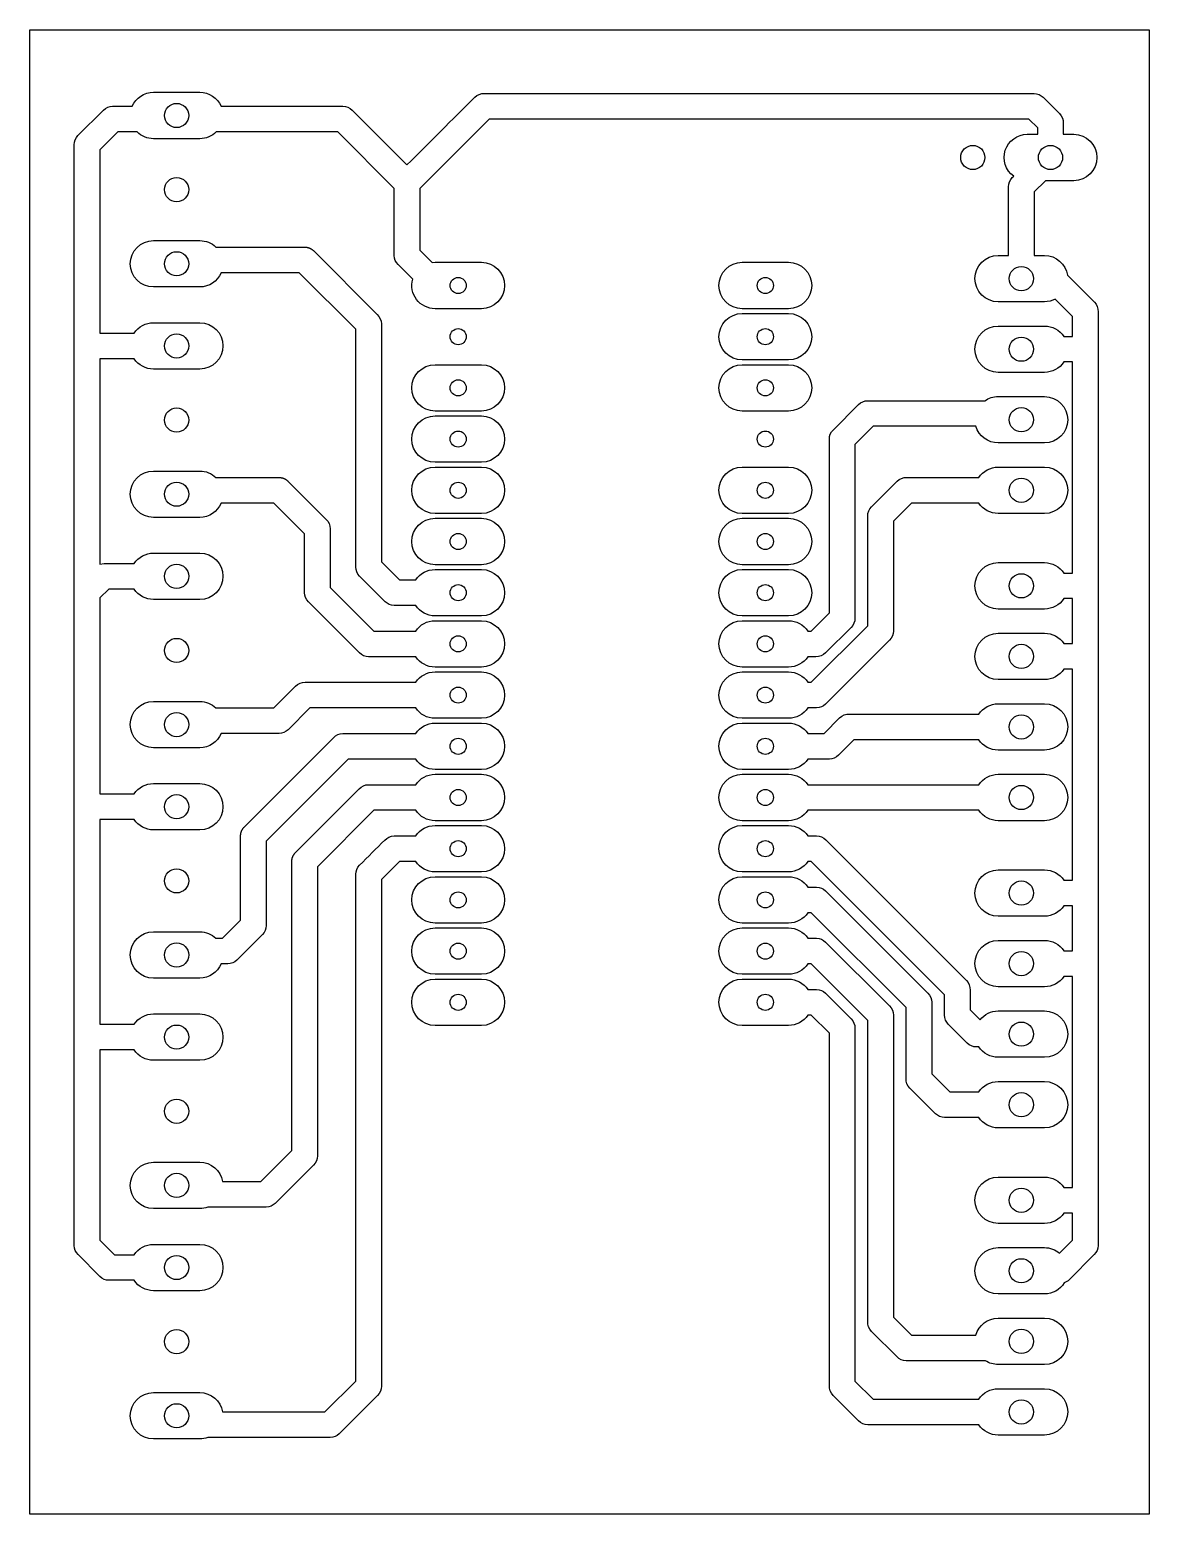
# Model space of a CAD drawing. Extents: x 78.8 to 134.3, y 2.5 to 76.2.
import ezdxf

# ---------------------------------------------------------------- set-up
doc = ezdxf.new("R2010")
doc.units = 0
for name, color, linetype in [('20', 20, 'CONTINUOUS'), ('44', 9, 'CONTINUOUS'), ('DEFAULT', 7, 'CONTINUOUS')]:
    doc.layers.add(name, color=color, linetype=linetype)

msp = doc.modelspace()

# ---------------------------------------------------------------- linework, layer by layer
at = {"layer": '20'}
msp.add_lwpolyline([(134.343, 76.19), (134.343, 2.54), (78.793, 2.54), (78.793, 76.19), (134.343, 76.19)], dxfattribs=at)
at = {"layer": '44'}
for centre, radius in [((86.083, 71.933), 0.6), ((125.585, 69.85), 0.6), ((129.441, 69.85), 0.6), ((86.083, 68.255), 0.6), ((86.083, 64.577), 0.6), ((127.993, 63.84), 0.6), ((100.053, 63.5), 0.4), ((115.293, 63.5), 0.4), ((100.053, 60.96), 0.4), ((115.293, 60.96), 0.4), ((86.083, 60.503), 0.6), ((127.993, 60.34), 0.6), ((100.053, 58.42), 0.4), ((115.293, 58.42), 0.4), ((86.083, 56.825), 0.6), ((127.993, 56.84), 0.6), ((100.053, 55.88), 0.4), ((115.293, 55.88), 0.4), ((127.993, 53.34), 0.6), ((86.083, 53.147), 0.6), ((100.053, 53.34), 0.4), ((115.293, 53.34), 0.4), ((100.053, 50.8), 0.4), ((115.293, 50.8), 0.4), ((86.083, 49.073), 0.6), ((100.053, 48.26), 0.4), ((115.293, 48.26), 0.4), ((127.993, 48.6), 0.6), ((86.083, 45.395), 0.6), ((100.053, 45.72), 0.4), ((115.293, 45.72), 0.4), ((127.993, 45.1), 0.6), ((100.053, 43.18), 0.4), ((115.293, 43.18), 0.4), ((86.083, 41.717), 0.6), ((127.993, 41.6), 0.6), ((100.053, 40.64), 0.4), ((115.293, 40.64), 0.4), ((100.053, 38.1), 0.4), ((115.293, 38.1), 0.4), ((127.993, 38.1), 0.6), ((86.083, 37.643), 0.6), ((100.053, 35.56), 0.4), ((115.293, 35.56), 0.4), ((86.083, 33.965), 0.6), ((127.993, 33.36), 0.6), ((100.053, 33.02), 0.4), ((115.293, 33.02), 0.4), ((86.083, 30.287), 0.6), ((100.053, 30.48), 0.4), ((115.293, 30.48), 0.4), ((127.993, 29.86), 0.6), ((100.053, 27.94), 0.4), ((115.293, 27.94), 0.4), ((86.083, 26.213), 0.6), ((127.993, 26.36), 0.6), ((86.083, 22.535), 0.6), ((127.993, 22.86), 0.6), ((86.083, 18.857), 0.6), ((127.993, 18.12), 0.6), ((86.083, 14.783), 0.6), ((127.993, 14.62), 0.6), ((86.083, 11.105), 0.6), ((127.993, 11.12), 0.6), ((127.993, 7.62), 0.6), ((86.083, 7.427), 0.6)]:
    msp.add_circle(centre, radius, dxfattribs=at)
at = {"layer": 'DEFAULT'}
for points in [[(131.803, 17.78), (131.803, 17.747, -0.000116), (131.803, 15.875, -0.200876), (131.614, 15.423), (130.362, 14.171, -0.111732), (130.125, 14.021, -0.261575), (129.143, 13.47), (126.843, 13.47, -1), (126.843, 15.77), (129.143, 15.77, -0.178514), (129.89, 15.495), (130.533, 16.138), (130.533, 17.485), (130.102, 17.485, -0.251571), (129.143, 16.97), (129.143, 16.97), (126.843, 16.97, -1), (126.843, 19.27), (129.143, 19.27, -0.251571), (130.102, 18.755), (130.533, 18.755), (130.533, 29.225), (130.102, 29.225, -0.251571), (129.143, 28.71), (126.843, 28.71, -1), (126.843, 31.01), (126.843, 31.01), (129.143, 31.01, -0.251571), (130.102, 30.495), (130.533, 30.495), (130.533, 32.725), (130.102, 32.725, -0.251571), (129.143, 32.21), (126.843, 32.21, -1), (126.843, 34.51), (129.143, 34.51, -0.251571), (130.102, 33.995), (130.533, 33.995), (130.533, 44.465), (130.102, 44.465, -0.251571), (129.143, 43.95), (126.843, 43.95, -1), (126.843, 46.25), (129.143, 46.25, -0.251571), (130.102, 45.735), (130.533, 45.735), (130.533, 47.965), (130.102, 47.965, -0.251571), (129.143, 47.45), (129.143, 47.45), (126.843, 47.45, -1), (126.843, 49.75), (129.143, 49.75, -0.251571), (130.102, 49.235), (130.533, 49.235), (130.533, 59.705), (130.102, 59.705, -0.251571), (129.143, 59.19), (126.843, 59.19, -1), (126.843, 61.49), (129.143, 61.49, -0.251571), (130.102, 60.975), (130.533, 60.975), (130.533, 61.967), (129.678, 62.822, -0.12156), (129.143, 62.69), (126.843, 62.69, -1), (126.843, 64.99), (127.358, 64.99), (127.358, 68.402, -0.198903), (127.544, 68.851), (127.614, 68.921, -0.725968), (128.291, 71), (128.806, 71), (128.806, 71.314), (128.365, 71.755), (101.586, 71.755), (98.148, 68.317), (98.148, 65.251), (98.758, 64.641), (98.903, 64.65), (101.203, 64.65), (101.203, 64.65, -1), (101.203, 62.35), (101.203, 62.35), (98.903, 62.35), (98.903, 62.35, -0.496026), (97.795, 63.808), (97.068, 64.536, -0.200876), (96.878, 64.988), (96.878, 68.317), (94.075, 71.12), (88.047, 71.12, -0.199031), (87.233, 70.783), (84.933, 70.783, -0.199032), (84.12, 71.12), (83.171, 71.12), (82.273, 70.222), (82.273, 61.138), (83.974, 61.138, -0.251571), (84.933, 61.653), (87.233, 61.653, -1), (87.233, 59.353), (84.933, 59.353, -0.251571), (83.974, 59.868), (82.273, 59.868), (82.273, 49.682), (82.484, 49.707, -0.000146), (83.974, 49.708, -0.251571), (84.933, 50.223), (87.233, 50.223, -1), (87.233, 47.923), (87.233, 47.923), (84.933, 47.923, -0.251571), (83.974, 48.438), (82.714, 48.438), (82.273, 47.997), (82.273, 38.278), (83.974, 38.278, -0.251571), (84.933, 38.793), (87.233, 38.793, -1), (87.233, 36.493), (84.933, 36.493, -0.251571), (83.974, 37.008), (82.273, 37.008), (82.273, 26.848), (83.974, 26.848, -0.251571), (84.933, 27.363), (87.233, 27.363, -1), (87.233, 25.063), (84.933, 25.063, -0.251571), (83.974, 25.578), (82.273, 25.578), (82.273, 16.138), (82.993, 15.418), (83.974, 15.418, -0.251571), (84.933, 15.933), (87.233, 15.933, -1), (87.233, 13.633), (84.933, 13.633, -0.251571), (83.974, 14.148, -0.000004), (82.73, 14.148, -0.198903), (82.281, 14.334), (81.193, 15.423, -0.200876), (81.003, 15.875), (81.003, 60.325), (81.003, 70.485, -0.198903), (81.189, 70.934), (82.456, 72.201, -0.200876), (82.908, 72.39), (83.878, 72.39, -0.29894), (84.933, 73.083), (84.933, 73.083), (87.233, 73.083, -0.298939), (88.288, 72.39), (94.338, 72.39, -0.200876), (94.791, 72.201), (97.513, 69.478, -0.000024), (100.874, 72.839, -0.211953), (101.356, 73.025, -0.000008), (128.628, 73.025, -0.200876), (129.081, 72.836), (129.89, 72.026, -0.211953), (130.076, 71.544, -0.000399), (130.076, 71), (130.591, 71, -1), (130.591, 68.7), (129.189, 68.7), (128.628, 68.139), (128.628, 64.99), (129.143, 64.99, -0.372248), (130.281, 64.007, -0.036457), (130.351, 63.946), (131.617, 62.679, -0.211953), (131.803, 62.197, -0.000118), (131.803, 60.325), (131.803, 48.26), (131.803, 48.227, -0.000071), (131.803, 45.085), (131.803, 45.052, -0.000018), (131.803, 33.02), (131.803, 32.987, -0.000071), (131.803, 29.845), (131.803, 29.812, -0.000018), (131.803, 17.78)], [(98.903, 49.41), (101.203, 49.41, -1), (101.203, 47.11), (98.903, 47.11), (98.903, 47.11, -0.251571), (97.944, 47.625), (96.878, 47.625, -0.200876), (96.426, 47.814), (95.159, 49.081, -0.198903), (94.973, 49.53), (94.973, 61.332), (92.17, 64.135), (88.295, 64.135, -0.302803), (87.233, 63.427), (87.233, 63.427), (84.933, 63.427, -1), (84.933, 65.727), (87.233, 65.727, -0.194199), (88.031, 65.405), (92.433, 65.405), (92.45, 65.405), (92.466, 65.404), (92.482, 65.403), (92.499, 65.402), (92.515, 65.4), (92.531, 65.397), (92.547, 65.395), (92.563, 65.392), (92.579, 65.388), (92.595, 65.384), (92.61, 65.38), (92.626, 65.375), (92.641, 65.37), (92.656, 65.365), (92.671, 65.359), (92.685, 65.353), (92.7, 65.346), (92.714, 65.34), (92.728, 65.333), (92.741, 65.325), (92.755, 65.318), (92.768, 65.31), (92.78, 65.302), (92.793, 65.293), (92.805, 65.285), (92.817, 65.276), (92.829, 65.267), (92.84, 65.258), (92.851, 65.248), (92.862, 65.239), (92.872, 65.229), (96.034, 62.067, -0.211972), (96.243, 61.595), (96.243, 49.793), (97.141, 48.895), (97.944, 48.895, -0.251571), (98.903, 49.41)], [(114.143, 64.65), (116.443, 64.65, -1), (116.443, 62.35), (114.143, 62.35, -1), (114.143, 64.65)], [(114.143, 62.11), (116.443, 62.11, -1), (116.443, 59.81), (114.143, 59.81, -1), (114.143, 62.11)], [(98.903, 59.57), (101.203, 59.57, -1), (101.203, 57.27), (98.903, 57.27), (98.903, 57.27, -1), (98.903, 59.57)], [(114.143, 59.57), (116.443, 59.57, -1), (116.443, 57.27), (114.143, 57.27, -1), (114.143, 59.57), (114.143, 59.57)], [(126.843, 57.99), (129.143, 57.99, -1), (129.143, 55.69), (126.843, 55.69, -0.332578), (125.74, 56.515), (120.636, 56.515), (119.738, 55.617), (119.738, 46.99, -0.200876), (119.549, 46.538), (118.282, 45.271, -0.211953), (117.8, 45.085, -0.000545), (117.402, 45.085, -0.251571), (116.443, 44.57), (114.143, 44.57, -1), (114.143, 46.87), (116.443, 46.87, -0.251571), (117.402, 46.355), (117.57, 46.355), (118.468, 47.253), (118.468, 55.88, -0.198903), (118.654, 56.329), (119.921, 57.596, -0.200876), (120.373, 57.785), (126.188, 57.785, -0.152757), (126.843, 57.99)], [(98.903, 57.03), (101.203, 57.03), (101.203, 57.03, -1), (101.203, 54.73), (101.203, 54.73), (98.903, 54.73, -1), (98.903, 57.03)], [(98.903, 46.87), (101.203, 46.87, -1), (101.203, 44.57), (98.903, 44.57, -0.251571), (97.944, 45.085), (95.608, 45.085, -0.200876), (95.156, 45.274), (92.619, 47.811, -0.198903), (92.433, 48.26), (92.433, 51.172), (90.9, 52.705), (88.295, 52.705, -0.302803), (87.233, 51.997), (87.233, 51.997), (84.933, 51.997, -1), (84.933, 54.297), (87.233, 54.297, -0.194199), (88.031, 53.975), (91.163, 53.975), (91.18, 53.975), (91.196, 53.974), (91.212, 53.973), (91.229, 53.972), (91.245, 53.97), (91.261, 53.967), (91.277, 53.965), (91.293, 53.962), (91.309, 53.958), (91.325, 53.954), (91.34, 53.95), (91.356, 53.945), (91.371, 53.94), (91.386, 53.935), (91.401, 53.929), (91.415, 53.923), (91.43, 53.916), (91.444, 53.91), (91.458, 53.903), (91.471, 53.895), (91.485, 53.888), (91.498, 53.88), (91.51, 53.872), (91.523, 53.863), (91.535, 53.855), (91.547, 53.846), (91.559, 53.837), (91.57, 53.828), (91.581, 53.818), (91.592, 53.809), (91.602, 53.799), (93.494, 51.907, -0.211972), (93.703, 51.435), (93.703, 48.523), (95.871, 46.355), (97.944, 46.355, -0.251571), (98.903, 46.87)], [(98.903, 54.49), (101.203, 54.49, -1), (101.203, 52.19), (98.903, 52.19, -1), (98.903, 54.49)], [(114.143, 54.49), (116.443, 54.49, -1), (116.443, 52.19), (114.143, 52.19, -1), (114.143, 54.49)], [(126.843, 54.49), (129.143, 54.49, -1), (129.143, 52.19), (126.843, 52.19, -0.251571), (125.884, 52.705), (122.541, 52.705), (121.643, 51.807), (121.643, 46.355, -0.198903), (121.457, 45.906), (118.282, 42.731, -0.198903), (117.833, 42.545, -0.00001), (117.402, 42.545, -0.251571), (116.443, 42.03), (114.143, 42.03, -1), (114.143, 44.33), (114.143, 44.33), (116.443, 44.33, -0.251571), (117.402, 43.815), (117.57, 43.815), (120.373, 46.618), (120.373, 52.07, -0.200876), (120.563, 52.522), (121.829, 53.789, -0.211953), (122.311, 53.975, -0.000061), (125.884, 53.975, -0.251571), (126.843, 54.49)], [(98.903, 51.95), (101.203, 51.95, -1), (101.203, 49.65), (98.903, 49.65, -1), (98.903, 51.95)], [(114.143, 51.95), (116.443, 51.95, -1), (116.443, 49.65), (114.143, 49.65, -1), (114.143, 51.95)], [(114.143, 49.41), (116.443, 49.41, -1), (116.443, 47.11), (114.143, 47.11, -1), (114.143, 49.41)], [(98.903, 44.33), (101.203, 44.33, -1), (101.203, 42.03), (98.903, 42.03), (98.903, 42.03, -0.251571), (97.944, 42.545), (92.696, 42.545), (91.616, 41.464, -0.200876), (91.163, 41.275), (88.295, 41.275, -0.302803), (87.233, 40.567), (87.233, 40.567), (84.933, 40.567, -1), (84.933, 42.867), (84.933, 42.867), (87.233, 42.867, -0.194199), (88.031, 42.545), (90.9, 42.545), (91.984, 43.629, -0.211953), (92.466, 43.815, -0.00004), (97.944, 43.815, -0.251571), (98.903, 44.33), (98.903, 44.33)], [(126.843, 42.75), (129.143, 42.75, -1), (129.143, 40.45), (126.843, 40.45), (126.843, 40.45, -0.251571), (125.884, 40.965), (119.691, 40.965), (118.921, 40.194, -0.200876), (118.468, 40.005), (117.402, 40.005, -0.251571), (116.443, 39.49), (114.143, 39.49, -1), (114.143, 41.79), (116.443, 41.79, -0.251571), (117.402, 41.275), (118.205, 41.275), (118.979, 42.049, -0.211953), (119.461, 42.235, -0.000034), (125.884, 42.235, -0.251571), (126.843, 42.75)], [(98.903, 41.79), (101.203, 41.79, -1), (101.203, 39.49), (98.903, 39.49), (98.903, 39.49, -0.251571), (97.944, 40.005), (94.601, 40.005), (90.528, 35.932), (90.528, 31.75, -0.200876), (90.339, 31.298), (89.072, 30.031, -0.198903), (88.623, 29.845, -0.000014), (88.295, 29.845, -0.302803), (87.233, 29.137), (84.933, 29.137, -1), (84.933, 31.437), (84.933, 31.437), (87.233, 31.437, -0.194198), (88.031, 31.115), (88.36, 31.115), (89.258, 32.013), (89.258, 36.195), (89.258, 36.211), (89.259, 36.228), (89.26, 36.244), (89.262, 36.261), (89.263, 36.277), (89.266, 36.293), (89.269, 36.309), (89.272, 36.325), (89.275, 36.341), (89.279, 36.357), (89.283, 36.372), (89.288, 36.388), (89.293, 36.403), (89.299, 36.418), (89.304, 36.433), (89.31, 36.447), (89.317, 36.462), (89.324, 36.476), (89.331, 36.49), (89.338, 36.503), (89.346, 36.516), (89.353, 36.53), (89.362, 36.542), (89.37, 36.555), (89.379, 36.567), (89.387, 36.579), (89.396, 36.591), (89.406, 36.602), (89.415, 36.613), (89.425, 36.624), (89.434, 36.634), (93.866, 41.065, -0.211972), (94.338, 41.275), (97.944, 41.275, -0.251571), (98.903, 41.79)], [(98.903, 39.25), (101.203, 39.25, -1), (101.203, 36.95), (101.203, 36.95), (98.903, 36.95, -0.251571), (97.944, 37.465), (95.871, 37.465), (93.068, 34.662), (93.068, 20.32, -0.200876), (92.879, 19.868), (90.977, 17.966, -0.198903), (90.528, 17.78), (87.636, 17.78, -0.089671), (87.233, 17.707), (84.933, 17.707), (84.933, 17.707, -1), (84.933, 20.007), (87.233, 20.007, -0.365694), (88.367, 19.05), (90.265, 19.05), (91.798, 20.583), (91.798, 34.925), (91.798, 34.941), (91.799, 34.958), (91.8, 34.974), (91.802, 34.991), (91.803, 35.007), (91.806, 35.023), (91.809, 35.039), (91.812, 35.055), (91.815, 35.071), (91.819, 35.087), (91.823, 35.102), (91.828, 35.118), (91.833, 35.133), (91.839, 35.148), (91.844, 35.163), (91.85, 35.177), (91.857, 35.192), (91.864, 35.206), (91.871, 35.22), (91.878, 35.233), (91.886, 35.246), (91.893, 35.26), (91.902, 35.272), (91.91, 35.285), (91.919, 35.297), (91.927, 35.309), (91.936, 35.321), (91.946, 35.332), (91.955, 35.343), (91.965, 35.354), (91.974, 35.364), (95.136, 38.525, -0.211972), (95.608, 38.735), (97.944, 38.735, -0.251571), (98.903, 39.25)], [(126.843, 39.25), (129.143, 39.25, -1), (129.143, 36.95), (126.843, 36.95, -0.251571), (125.884, 37.465), (117.402, 37.465, -0.251571), (116.443, 36.95), (116.443, 36.95), (114.143, 36.95, -1), (114.143, 39.25), (114.143, 39.25), (116.443, 39.25, -0.251571), (117.402, 38.735), (125.884, 38.735, -0.251571), (126.843, 39.25)], [(98.903, 36.71), (101.203, 36.71, -1), (101.203, 34.41), (98.903, 34.41, -0.251571), (97.944, 34.925), (97.141, 34.925), (96.243, 34.027), (96.243, 8.89, -0.200876), (96.054, 8.438), (94.152, 6.536, -0.198903), (93.703, 6.35), (87.636, 6.35, -0.089671), (87.233, 6.277), (84.933, 6.277, -1), (84.933, 8.577), (87.233, 8.577, -0.365694), (88.367, 7.62), (93.44, 7.62), (94.973, 9.153), (94.973, 34.29, -0.200876), (95.163, 34.742, -0.000118), (96.406, 35.985, -0.211972), (96.878, 36.195), (97.944, 36.195, -0.251571), (98.903, 36.71)], [(126.843, 27.51), (129.143, 27.51, -1), (129.143, 25.21), (126.843, 25.21, -0.251571), (125.884, 25.725, -0.000037), (125.763, 25.725, -0.198903), (125.314, 25.911), (124.369, 26.856, -0.198903), (124.183, 27.305, -0.000004), (124.183, 28.312), (117.57, 34.925), (117.402, 34.925, -0.251571), (116.443, 34.41), (114.143, 34.41, -1), (114.143, 36.71), (116.443, 36.71, -0.251571), (117.402, 36.195), (117.833, 36.195, -0.200876), (118.286, 36.006), (125.267, 29.024, -0.211953), (125.453, 28.542, -0.000223), (125.453, 27.568), (125.944, 27.077, -0.228228), (126.843, 27.51)], [(98.903, 34.17), (101.203, 34.17, -1), (101.203, 31.87), (98.903, 31.87), (98.903, 31.87, -1), (98.903, 34.17)], [(126.843, 24.01), (129.143, 24.01, -1), (129.143, 21.71), (126.843, 21.71, -0.251571), (125.884, 22.225), (124.183, 22.225, -0.200876), (123.731, 22.414), (122.464, 23.681, -0.211953), (122.279, 24.163, -0.000062), (122.278, 27.677), (117.57, 32.385), (117.402, 32.385, -0.251571), (116.443, 31.87), (114.143, 31.87, -1), (114.143, 34.17), (116.443, 34.17, -0.251571), (117.402, 33.655, -0.00001), (117.833, 33.655, -0.198903), (118.282, 33.469), (123.362, 28.389, -0.198903), (123.548, 27.94), (123.548, 24.393), (124.446, 23.495), (125.884, 23.495, -0.251571), (126.843, 24.01)], [(98.903, 31.63), (101.203, 31.63, -1), (101.203, 29.33), (101.203, 29.33), (98.903, 29.33, -1), (98.903, 31.63)], [(126.843, 12.27), (129.143, 12.27, -1), (129.143, 9.97), (126.843, 9.97), (126.843, 9.97, -0.146806), (126.21, 10.16), (122.278, 10.16, -0.200876), (121.826, 10.349), (120.559, 11.616, -0.211953), (120.374, 12.098, -0.000015), (120.373, 27.042), (117.57, 29.845), (117.402, 29.845, -0.251571), (116.443, 29.33), (114.143, 29.33, -1), (114.143, 31.63), (114.143, 31.63), (116.443, 31.63, -0.251571), (117.402, 31.115, -0.00001), (117.833, 31.115, -0.198903), (118.282, 30.929), (121.454, 27.757, -0.200876), (121.643, 27.305), (121.643, 12.328), (122.541, 11.43), (125.736, 11.43, -0.336351), (126.843, 12.27)], [(98.903, 29.09), (101.203, 29.09, -1), (101.203, 26.79), (98.903, 26.79), (98.903, 26.79, -1), (98.903, 29.09), (98.903, 29.09)], [(126.843, 8.77), (129.143, 8.77, -1), (129.143, 6.47), (126.843, 6.47, -0.251571), (125.884, 6.985), (120.373, 6.985, -0.200876), (119.921, 7.174), (118.654, 8.441, -0.211953), (118.469, 8.923, -0.000012), (118.468, 26.407), (117.57, 27.305), (117.402, 27.305, -0.251571), (116.443, 26.79), (116.443, 26.79), (114.143, 26.79, -1), (114.143, 29.09), (116.443, 29.09, -0.251571), (117.402, 28.575, -0.00001), (117.833, 28.575, -0.198903), (118.282, 28.389), (119.552, 27.119, -0.198903), (119.738, 26.67), (119.738, 9.153), (120.636, 8.255), (125.884, 8.255, -0.251571), (126.843, 8.77)]]:
    msp.add_lwpolyline(points, format="xyb", dxfattribs=at)

doc.saveas('drawing.dxf')
